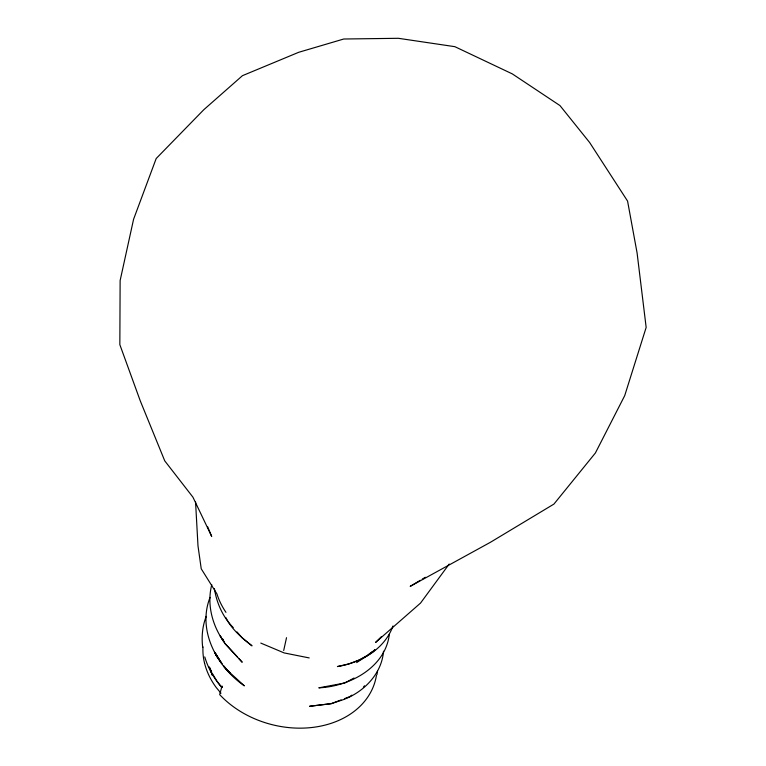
<?xml version="1.0" encoding="UTF-8"?>
<svg xmlns="http://www.w3.org/2000/svg" width="766" height="766" viewBox="0 0 766 766"><rect width="100%" height="100%" fill="white"/><g stroke="black" fill="none" stroke-linecap="round" stroke-linejoin="round"><path stroke-width="1.15" d="M221.939 687.408L222.054 686.03L219.66 694.58A89.775 68.95 14.6 0 0 312.777 727.394A89.775 68.95 14.6 0 0 376.422 675.516M383.507 651.205C381.822 673.908 363.639 692.292 342.938 699.789L331.218 703.667L309.694 706.262L331.218 703.667L341.119 699.923M377.523 671.064L376.949 674.722M389.358 634.219C385.451 667.617 349.555 686.48 318.819 687.839L344.738 683.004L354.045 678.034M283.698 650.497L286.522 637.685M211.77 584.726C206.734 604.106 212.163 625.085 223.548 641.228L220.206 635.924L224.811 643.335L242.209 662.236L239.049 658.798M206.236 616.362C202.339 626.205 201.439 636.986 202.693 647.442M210.056 597.423C197.006 630.361 216.922 666.947 244.354 685.838L227.368 670.394L223.662 665.721M392.987 625.966C384.695 649.214 360.796 662.791 337.423 666.554L348.789 663.921L359.177 659.995L367.345 655.437M449.202 564.044L420.544 603.072L375.618 642.406L381.315 636.738M374.689 649.769L373.339 651.598L356.65 662.609M363.381 687.179L364.52 685.79M374.794 649.922L367.335 655.543M369.059 654.183L371.644 652.144M351.824 695.145L349.928 696.581L344.422 698.669M420.295 580.302L410.193 586.354L490.403 542.299L553.933 504.076L595.393 452.984L624.711 395.649L646.159 327.427L637.101 253.019L627.574 201.094L589.628 142.495L559.965 105.574L512.301 73.89L454.88 46.678L398.377 38.3L343.762 39.009L298.721 52.289L242.458 75.671L203.823 109.691L156.178 158.543L133.581 219.268L120.128 280.548L119.841 344.652L140.255 400.838L164.747 460.864L192.946 497.191L211.694 536.449L207.586 526.615M422.315 579.086L425.341 577.277M309.205 657.927L284.148 652.919L260.785 643.076M237.47 657.075L224.811 643.335L222.801 639.074M233.266 627.622C222.887 617.147 216.606 603.034 214.403 588.566M237.01 631.931L242.248 637.963L252.024 645.853C241.999 637.963 231.543 629.288 225.874 617.607M221.795 687.475C214.049 678.619 208.065 668.201 204.752 656.883M220.981 693.22L216.194 687.475A86.577 67.284 14.7 0 1 204.608 663.366M222.178 663.854L214.576 652.297L217.056 656.931L215.581 654.164M216.788 680.869L221.776 687.361M214.576 652.297L221.115 662.782L215.208 652.747M212.259 673.4L216.223 679.94M211.694 672.232L209.798 667.923L212.46 675.44L209.195 666.841M195.55 501.874L197.992 545.89L201.228 568.784L216.922 593.88A93.873 68.93 14.6 0 0 225.951 612.34M204.589 663.366A86.826 67.552 14.4 0 1 202.971 646.858M230.193 673.391L224.112 666.688L230.193 673.391"/></g></svg>
